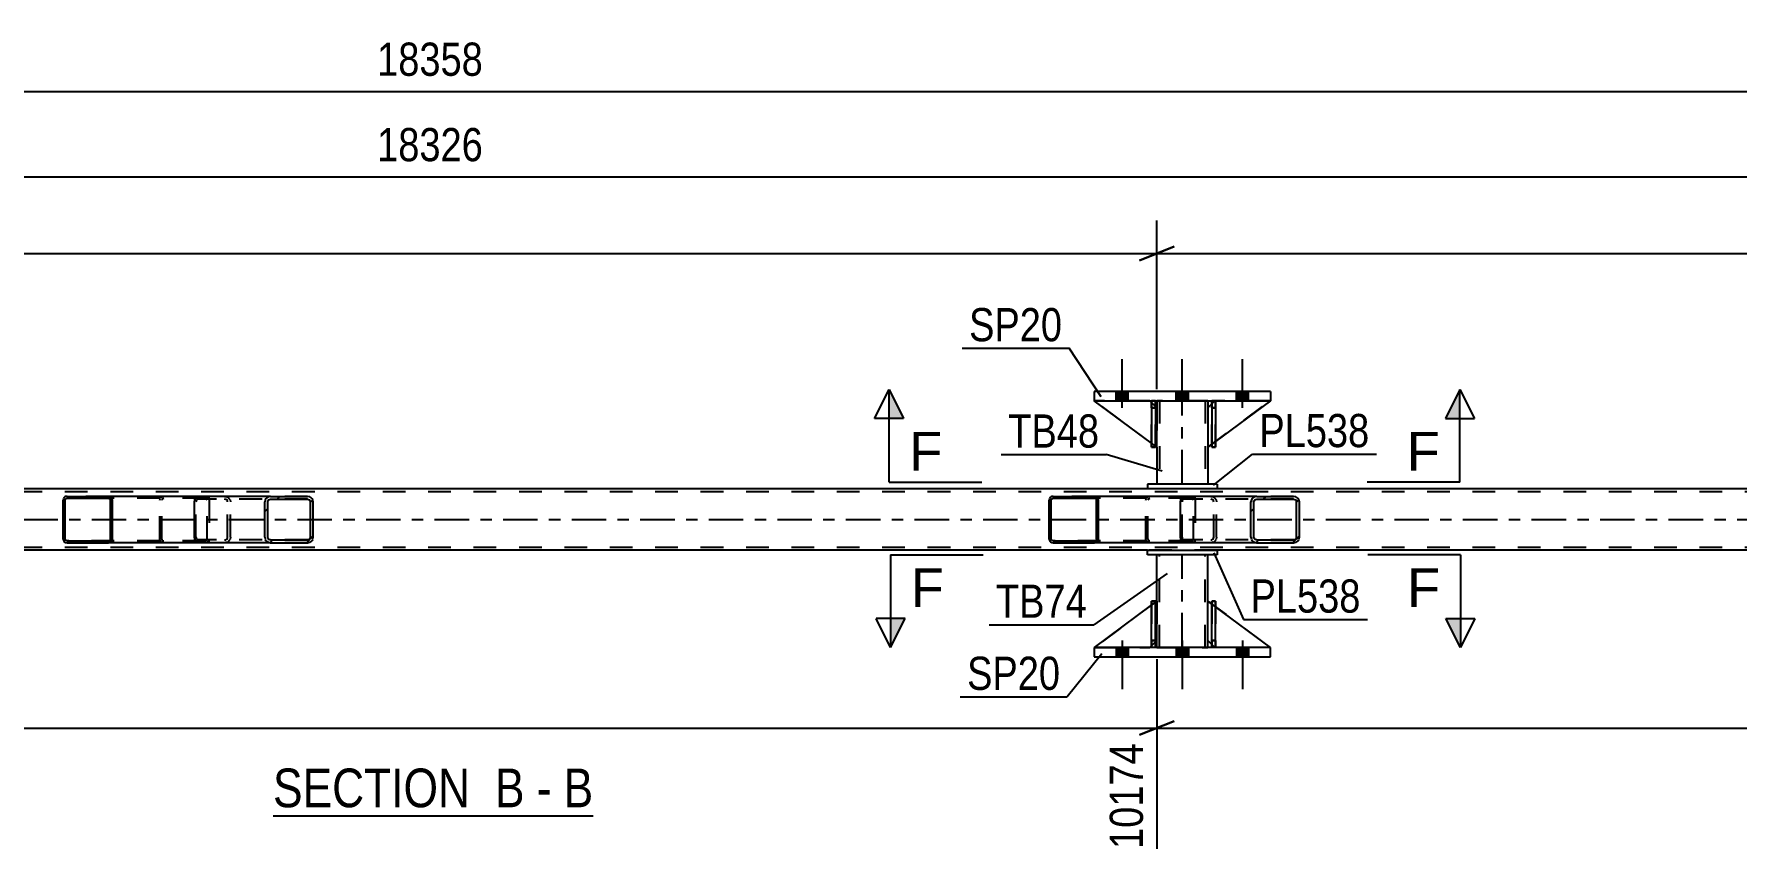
# Model space of a CAD drawing. Header units: millimetres. Extents: x 0 to 841, y 0 to 594.
# Drawn here: x 392.4 to 539.4, y 190.1 to 261 of the extents above; entities that cross this region are included whole.
import ezdxf

# ---------------------------------------------------------------- set-up
doc = ezdxf.new("R2010")
doc.units = ezdxf.units.MM
doc.linetypes.add('DXK_LINE_DOT2', pattern=[3.9198, 1.9599, -1.9599])
doc.linetypes.add('DXK_LINE_DOT3', pattern=[5.9187, 2.979, -0.9799, 0.9799, -0.9799])
doc.styles.add('Arial', font='ARIAL.TTF', dxfattribs={"height": 0.2})
doc.styles.add('Arial Narrow', font='ARIALN.TTF', dxfattribs={"height": 0.2})

# ---------------------------------------------------------------- blocks, each defined once
blk = doc.blocks.new('Unknown-103641004-12 - 2810')
at = {"color": 6, "linetype": 'Continuous'}
blk.add_line((413.01, 193.54), (440.66, 193.54), dxfattribs=at)
at = {"color": 0, "linetype": 'Continuous'}
for points in [[(431.12, 194.29), (431.12, 197.79), (413.01, 197.79), (413.01, 194.29)], [(434.73, 194.29), (434.73, 197.79), (432.17, 197.79), (432.17, 194.29)], [(437.05, 194.29), (437.05, 197.79), (435.78, 197.79), (435.78, 194.29)], [(440.66, 194.29), (440.66, 197.79), (438.1, 197.79), (438.1, 194.29)]]:
    blk.add_wipeout(points, dxfattribs=at)
at = {"color": 7, "linetype": 'Continuous', "style": 'Arial Narrow'}
for s, p in [('SECTION ', (413.01, 194.29)), ('B', (432.17, 194.29)), ('B', (438.1, 194.29)), ('-', (435.78, 194.29))]:
    blk.add_text(s, height=3.34, dxfattribs=at).set_placement(p)
blk = doc.blocks.new('Part-103641004-2933 - 2810')
at = {"color": 7, "linetype": 'DXK_LINE_DOT2'}
for p, q in [((489.18, 212.08), (488.86, 212.08)), ((488.86, 208.68), (488.86, 212.08)), ((488.86, 208.08), (488.86, 212.08)), ((489.18, 212.08), (489.18, 208.68)), ((489.18, 208.08), (489.18, 212.08)), ((489.18, 208.68), (488.86, 208.68)), ((488.86, 208.08), (488.86, 208.68)), ((489.18, 208.08), (488.86, 208.08)), ((489.18, 208.68), (489.18, 208.08)), ((489.18, 208.08), (489.18, 208.08))]:
    blk.add_line(p, q, dxfattribs=at)
blk = doc.blocks.new('Part-103641004-2869 - 2810')
at = {"color": 2, "linetype": 'Continuous'}
for p, q in [((494.38, 229.37), (494.06, 229.37)), ((494.06, 229.37), (494.06, 225.37)), ((494.38, 229.37), (494.38, 229.37)), ((494.38, 229.37), (494.38, 225.37)), ((494.38, 225.37), (494.06, 225.37))]:
    blk.add_line(p, q, dxfattribs=at)
at = {"color": 7, "linetype": 'DXK_LINE_DOT2'}
for p, q in [((494.06, 228.77), (494.06, 229.37)), ((494.38, 228.77), (494.38, 229.37)), ((494.38, 229.37), (494.38, 229.37)), ((494.38, 228.77), (494.06, 228.77)), ((494.06, 228.77), (494.06, 225.37)), ((494.38, 225.37), (494.38, 228.77))]:
    blk.add_line(p, q, dxfattribs=at)
blk = doc.blocks.new('Part-103641004-2874 - 2810')
at = {"color": 2, "linetype": 'Continuous'}
for p, q in [((489.31, 212.08), (489.31, 216.08)), ((493.71, 212.08), (493.71, 216.08)), ((489.31, 208.08), (489.31, 208.68)), ((493.71, 208.08), (493.71, 208.68))]:
    blk.add_line(p, q, dxfattribs=at)
at = {"color": 7, "linetype": 'DXK_LINE_DOT2'}
for p, q in [((493.71, 216.08), (489.31, 216.08)), ((489.55, 208.08), (489.55, 216.08)), ((493.47, 208.08), (493.47, 216.08)), ((489.31, 208.68), (489.31, 212.08)), ((493.71, 208.68), (493.71, 212.08)), ((489.31, 208.08), (493.71, 208.08))]:
    blk.add_line(p, q, dxfattribs=at)
at = {"color": 7, "linetype": 'DXK_LINE_DOT3'}
blk.add_line((491.51, 208.08), (491.51, 216.08), dxfattribs=at)
blk = doc.blocks.new('Part-103641004-2879 - 2810')
at = {"color": 2, "linetype": 'Continuous'}
for p, q in [((488.51, 216.48), (494.51, 216.48)), ((488.51, 216.08), (488.51, 216.48)), ((494.51, 216.48), (494.51, 216.08)), ((494.51, 216.08), (488.51, 216.08))]:
    blk.add_line(p, q, dxfattribs=at)
blk = doc.blocks.new('Part-103641004-2884 - 2810')
at = {"color": 2, "linetype": 'Continuous'}
for p, q in [((494.51, 222.17), (488.51, 222.17)), ((488.51, 222.17), (488.51, 221.77)), ((494.51, 222.17), (494.51, 221.77)), ((494.51, 221.77), (488.51, 221.77))]:
    blk.add_line(p, q, dxfattribs=at)
blk = doc.blocks.new('Part-103641004-2889 - 2810')
at = {"color": 2, "linetype": 'Continuous'}
for p, q in [((489.31, 229.37), (489.31, 228.77)), ((493.71, 229.37), (493.71, 228.77)), ((489.31, 225.37), (489.31, 222.17)), ((493.71, 225.37), (493.71, 222.17))]:
    blk.add_line(p, q, dxfattribs=at)
at = {"color": 7, "linetype": 'DXK_LINE_DOT2'}
for p, q in [((493.71, 229.37), (489.31, 229.37)), ((489.55, 229.37), (489.55, 222.17)), ((493.47, 229.37), (493.47, 222.17)), ((489.31, 228.77), (489.31, 225.37)), ((493.71, 228.77), (493.71, 225.37)), ((493.71, 222.17), (489.31, 222.17))]:
    blk.add_line(p, q, dxfattribs=at)
at = {"color": 7, "linetype": 'DXK_LINE_DOT3'}
blk.add_line((491.51, 222.17), (491.51, 229.37), dxfattribs=at)
blk = doc.blocks.new('Part-103641004-2956 - 2810')
at = {"color": 7, "linetype": 'DXK_LINE_DOT2'}
for p, q in [((494.06, 228.77), (494.06, 229.37)), ((494.06, 229.37), (494.06, 229.37)), ((494.06, 229.37), (494.06, 225.37)), ((494.38, 229.37), (494.06, 229.37)), ((494.38, 228.77), (494.38, 229.37)), ((494.38, 225.37), (494.38, 229.37)), ((494.06, 225.37), (494.06, 228.77)), ((494.06, 228.77), (494.38, 228.77)), ((494.38, 228.77), (494.38, 225.37)), ((494.06, 225.37), (494.38, 225.37))]:
    blk.add_line(p, q, dxfattribs=at)
blk = doc.blocks.new('Part-103641004-2896 - 2810')
at = {"color": 2, "linetype": 'Continuous'}
for p, q in [((494.06, 208.08), (494.06, 212.08)), ((494.06, 212.08), (494.38, 212.08)), ((494.38, 208.08), (494.38, 212.08)), ((494.06, 208.08), (494.06, 208.08)), ((494.38, 208.08), (494.06, 208.08))]:
    blk.add_line(p, q, dxfattribs=at)
at = {"color": 7, "linetype": 'DXK_LINE_DOT2'}
for p, q in [((494.06, 212.08), (494.06, 208.68)), ((494.38, 208.68), (494.38, 212.08)), ((494.06, 208.68), (494.06, 208.08)), ((494.06, 208.68), (494.38, 208.68)), ((494.38, 208.08), (494.38, 208.68)), ((494.38, 208.08), (494.38, 208.08))]:
    blk.add_line(p, q, dxfattribs=at)
blk = doc.blocks.new('Part-103641004-2898 - 2810')
at = {"color": 7, "linetype": 'DXK_LINE_DOT2'}
for p, q in [((494.38, 212.08), (494.06, 212.08)), ((494.06, 208.68), (494.06, 212.08)), ((494.06, 208.08), (494.06, 212.08)), ((494.38, 212.08), (494.38, 208.68)), ((494.38, 208.08), (494.38, 212.08)), ((494.38, 208.68), (494.06, 208.68)), ((494.06, 208.08), (494.06, 208.68)), ((494.38, 208.08), (494.06, 208.08)), ((494.38, 208.68), (494.38, 208.08)), ((494.38, 208.08), (494.38, 208.08))]:
    blk.add_line(p, q, dxfattribs=at)
blk = doc.blocks.new('Part-103641004-2900 - 2810')
at = {"linetype": 'Continuous'}
h = blk.add_hatch(dxfattribs=at)
h.set_pattern_fill('', scale=0.7, style=0, pattern_type=0)
h.set_pattern_definition([(45, (399.1166, 220.922), (-1.57154, 1.57154), [])])
h.paths.add_polyline_path([(399.14, 220.8), (399.12, 220.92), (399.04, 221.03), (398.93, 221.1), (398.8, 221.12), (395.23, 221.12), (395.1, 221.1), (394.99, 221.03), (394.91, 220.92), (394.89, 220.8), (394.89, 217.44), (394.91, 217.32), (394.99, 217.21), (395.1, 217.14), (395.23, 217.12), (398.8, 217.12), (398.93, 217.14), (399.04, 217.21), (399.12, 217.32), (399.14, 217.44)])
h.paths.add_polyline_path([(398.96, 217.38), (398.92, 217.33), (398.87, 217.29), (398.8, 217.28), (395.23, 217.28), (395.16, 217.29), (395.11, 217.33), (395.07, 217.38), (395.06, 217.44), (395.06, 220.8), (395.07, 220.86), (395.11, 220.91), (395.16, 220.95), (395.23, 220.96), (398.8, 220.96), (398.87, 220.95), (398.92, 220.91), (398.96, 220.86), (398.97, 220.8), (398.97, 217.44)])
at = {"color": 2, "linetype": 'Continuous'}
for p, q in [((394.91, 220.92), (394.89, 220.8)), ((394.89, 217.44), (394.89, 220.8)), ((395.06, 220.8), (395.07, 220.86)), ((395.06, 217.44), (395.06, 220.8)), ((395.07, 220.86), (395.11, 220.91)), ((395.23, 221.12), (395.1, 221.1)), ((395.11, 220.91), (395.16, 220.95)), ((395.16, 220.95), (395.23, 220.96)), ((395.23, 221.12), (398.8, 221.12)), ((395.23, 220.96), (398.8, 220.96)), ((406.5, 221.12), (398.8, 221.12)), ((398.93, 221.1), (398.8, 221.12)), ((398.8, 220.96), (398.87, 220.95)), ((398.87, 220.95), (398.92, 220.91)), ((398.92, 220.91), (398.96, 220.86)), ((398.96, 220.86), (398.97, 220.8)), ((398.97, 217.44), (398.97, 220.8)), ((399.14, 220.8), (399.12, 220.92)), ((399.14, 217.44), (399.14, 220.8)), ((394.89, 217.44), (394.91, 217.32)), ((395.07, 217.38), (395.06, 217.44)), ((395.11, 217.33), (395.07, 217.38)), ((395.1, 217.14), (395.23, 217.12)), ((395.16, 217.29), (395.11, 217.33)), ((395.23, 217.28), (395.16, 217.29)), ((395.23, 217.28), (398.8, 217.28)), ((395.23, 217.12), (398.8, 217.12)), ((398.87, 217.29), (398.8, 217.28)), ((398.8, 217.12), (398.93, 217.14)), ((406.5, 217.12), (398.8, 217.12)), ((398.92, 217.33), (398.87, 217.29)), ((398.96, 217.38), (398.92, 217.33)), ((398.97, 217.44), (398.96, 217.38)), ((399.12, 217.32), (399.14, 217.44))]:
    blk.add_line(p, q, dxfattribs=at)
at = {"color": 7, "linetype": 'DXK_LINE_DOT2'}
for p, q in [((398.8, 221.12), (395.23, 221.12)), ((407.15, 220.96), (395.23, 220.96)), ((403.24, 220.8), (403.26, 220.92)), ((403.24, 217.44), (403.24, 220.8)), ((403.42, 220.86), (403.41, 220.8)), ((403.41, 217.44), (403.41, 220.8)), ((403.46, 220.91), (403.42, 220.86)), ((403.45, 221.1), (403.58, 221.12)), ((403.46, 220.91), (403.47, 220.92)), ((403.47, 220.92), (403.51, 220.95)), ((403.51, 220.95), (403.58, 220.96)), ((407.15, 221.12), (406.5, 221.12)), ((407.15, 221.12), (407.28, 221.1)), ((407.22, 220.95), (407.15, 220.96)), ((407.27, 220.91), (407.22, 220.95)), ((407.31, 220.86), (407.27, 220.91)), ((407.32, 220.8), (407.31, 220.86)), ((407.32, 217.44), (407.32, 220.8)), ((407.47, 220.92), (407.49, 220.82)), ((407.49, 220.82), (407.49, 220.8)), ((407.49, 220.8), (407.49, 217.44)), ((407.15, 217.28), (395.23, 217.28)), ((398.8, 217.12), (395.23, 217.12)), ((403.26, 217.32), (403.24, 217.44)), ((403.41, 217.44), (403.42, 217.38)), ((403.42, 217.38), (403.46, 217.33)), ((403.58, 217.12), (403.45, 217.14)), ((403.46, 217.33), (403.47, 217.32)), ((403.47, 217.32), (403.51, 217.29)), ((403.51, 217.29), (403.58, 217.28)), ((407.15, 217.12), (406.5, 217.12)), ((407.15, 217.28), (407.22, 217.29)), ((407.28, 217.14), (407.15, 217.12)), ((407.22, 217.29), (407.27, 217.33)), ((407.27, 217.33), (407.31, 217.38)), ((407.31, 217.38), (407.32, 217.44)), ((407.49, 217.44), (407.47, 217.32))]:
    blk.add_line(p, q, dxfattribs=at)
at = {"color": 2, "linetype": 'Continuous'}
for centre, start, end in [((395.21, 220.79), 110.7583, 155.68), ((398.81, 220.79), 24.32, 69.2417), ((395.21, 217.45), 204.32, 249.2417), ((398.81, 217.45), 290.7583, 335.68)]:
    blk.add_arc(centre, 0.331, start, end, dxfattribs=at)
at = {"color": 7, "linetype": 'DXK_LINE_DOT2'}
for centre, start, end in [((403.56, 220.79), 110.7583, 155.68), ((407.16, 220.79), 24.32, 69.2417), ((403.56, 217.45), 204.32, 249.2417), ((407.16, 217.45), 290.7583, 335.68)]:
    blk.add_arc(centre, 0.331, start, end, dxfattribs=at)
blk = doc.blocks.new('Part-103641004-2915 - 2810')
at = {"color": 2, "linetype": 'Continuous'}
for p, q in [((499.11, 230.17), (483.91, 230.17)), ((483.91, 230.17), (483.91, 229.37)), ((483.91, 229.37), (499.11, 229.37)), ((499.11, 230.17), (499.11, 229.37))]:
    blk.add_line(p, q, dxfattribs=at)
blk = doc.blocks.new('Part-103641004-2920 - 2810')
at = {"color": 2, "linetype": 'Continuous'}
for p, q in [((499.11, 208.08), (483.91, 208.08)), ((483.91, 208.08), (483.91, 207.28)), ((499.11, 207.28), (499.11, 208.08)), ((483.91, 207.28), (499.11, 207.28))]:
    blk.add_line(p, q, dxfattribs=at)
blk = doc.blocks.new('Part-103641004-2921 - 2810')
at = {"color": 7, "linetype": 'DXK_LINE_DOT2'}
for p, q in [((493.71, 208.68), (493.71, 212.08)), ((493.71, 212.08), (499.11, 208.08)), ((494.31, 208.08), (493.71, 208.68)), ((499.11, 208.08), (494.31, 208.08))]:
    blk.add_line(p, q, dxfattribs=at)
blk = doc.blocks.new('Part-103641004-2922 - 2810')
at = {"color": 2, "linetype": 'Continuous'}
for p, q in [((493.71, 208.68), (493.71, 212.08)), ((494.06, 211.82), (493.71, 212.08)), ((499.11, 208.08), (494.38, 211.58)), ((494.06, 208.33), (493.71, 208.68))]:
    blk.add_line(p, q, dxfattribs=at)
at = {"color": 7, "linetype": 'DXK_LINE_DOT2'}
for p, q in [((494.38, 211.58), (494.06, 211.82)), ((494.31, 208.08), (494.06, 208.33)), ((499.11, 208.08), (494.31, 208.08)), ((499.11, 208.08), (499.11, 208.08)), ((499.11, 208.08), (499.11, 208.08))]:
    blk.add_line(p, q, dxfattribs=at)
blk = doc.blocks.new('Part-103641004-2923 - 2810')
at = {"color": 7, "linetype": 'DXK_LINE_DOT2'}
for p, q in [((489.31, 212.08), (483.91, 208.08)), ((489.31, 208.68), (489.31, 212.08)), ((489.31, 212.08), (489.31, 208.68)), ((483.91, 208.08), (488.71, 208.08)), ((488.71, 208.08), (489.31, 208.68)), ((489.31, 208.68), (488.71, 208.08)), ((489.31, 208.68), (489.31, 208.68))]:
    blk.add_line(p, q, dxfattribs=at)
blk = doc.blocks.new('Part-103641004-2926 - 2810')
at = {"linetype": 'Continuous'}
h = blk.add_hatch(dxfattribs=at)
h.set_pattern_fill('', scale=0.7, style=0, pattern_type=0)
h.set_pattern_definition([(45, (501.583, 220.8232), (-1.57154, 1.57154), [])])
h.paths.add_polyline_path([(501.62, 220.64), (501.58, 220.82), (501.47, 220.98), (501.31, 221.08), (501.12, 221.12), (497.93, 221.12), (497.74, 221.08), (497.58, 220.98), (497.47, 220.82), (497.43, 220.64), (497.43, 217.6), (497.47, 217.42), (497.58, 217.26), (497.74, 217.16), (497.93, 217.12), (501.12, 217.12), (501.31, 217.16), (501.47, 217.26), (501.58, 217.42), (501.62, 217.6)])
h.paths.add_polyline_path([(501.35, 217.51), (501.3, 217.43), (501.21, 217.38), (501.12, 217.36), (497.93, 217.36), (497.84, 217.38), (497.76, 217.43), (497.7, 217.51), (497.68, 217.6), (497.68, 220.64), (497.7, 220.73), (497.76, 220.81), (497.84, 220.86), (497.93, 220.88), (501.12, 220.88), (501.21, 220.86), (501.3, 220.81), (501.35, 220.73), (501.37, 220.64), (501.37, 217.6)])
at = {"color": 2, "linetype": 'Continuous'}
for p, q in [((491.36, 220.64), (491.38, 220.82)), ((491.36, 217.6), (491.36, 220.64)), ((491.38, 220.82), (491.44, 220.98)), ((491.44, 220.98), (491.53, 221.08)), ((491.53, 221.08), (491.63, 221.12)), ((497.93, 221.12), (491.63, 221.12)), ((497.47, 220.82), (497.43, 220.64)), ((497.43, 217.6), (497.43, 220.64)), ((497.68, 220.64), (497.7, 220.73)), ((497.68, 217.6), (497.68, 220.64)), ((497.7, 220.73), (497.76, 220.81)), ((497.93, 221.12), (497.74, 221.08)), ((497.76, 220.81), (497.84, 220.86)), ((497.84, 220.86), (497.93, 220.88)), ((497.93, 221.12), (501.12, 221.12)), ((497.93, 220.88), (501.12, 220.88)), ((501.31, 221.08), (501.12, 221.12)), ((501.12, 220.88), (501.21, 220.86)), ((501.21, 220.86), (501.3, 220.81)), ((501.3, 220.81), (501.35, 220.73)), ((501.35, 220.73), (501.37, 220.64)), ((501.37, 217.6), (501.37, 220.64)), ((501.62, 220.64), (501.58, 220.82)), ((501.62, 217.6), (501.62, 220.64)), ((491.38, 217.42), (491.36, 217.6)), ((497.43, 217.6), (497.47, 217.42)), ((497.7, 217.51), (497.68, 217.6)), ((501.37, 217.6), (501.35, 217.51)), ((501.58, 217.42), (501.62, 217.6)), ((491.44, 217.26), (491.38, 217.42)), ((491.53, 217.16), (491.44, 217.26)), ((491.63, 217.12), (491.53, 217.16)), ((497.93, 217.12), (491.63, 217.12)), ((497.76, 217.43), (497.7, 217.51)), ((497.74, 217.16), (497.93, 217.12)), ((497.84, 217.38), (497.76, 217.43)), ((497.93, 217.36), (497.84, 217.38)), ((497.93, 217.36), (501.12, 217.36)), ((497.93, 217.12), (501.12, 217.12)), ((501.21, 217.38), (501.12, 217.36)), ((501.12, 217.12), (501.31, 217.16)), ((501.3, 217.43), (501.21, 217.38)), ((501.35, 217.51), (501.3, 217.43))]:
    blk.add_line(p, q, dxfattribs=at)
at = {"color": 7, "linetype": 'DXK_LINE_DOT2'}
for p, q in [((491.51, 220.73), (491.5, 220.64)), ((491.5, 217.6), (491.5, 220.64)), ((491.54, 220.81), (491.51, 220.73)), ((491.58, 220.86), (491.54, 220.81)), ((491.63, 220.88), (491.58, 220.86)), ((501.12, 220.88), (491.63, 220.88)), ((492.63, 220.88), (492.63, 221.12)), ((493.97, 221.12), (494.16, 221.08)), ((494.06, 220.86), (493.97, 220.88)), ((494.15, 220.81), (494.06, 220.86)), ((494.2, 220.73), (494.15, 220.81)), ((494.22, 220.64), (494.2, 220.73)), ((494.22, 217.6), (494.22, 220.64)), ((494.43, 220.82), (494.47, 220.64)), ((494.47, 217.6), (494.47, 220.64)), ((501.12, 221.12), (497.93, 221.12)), ((491.5, 217.6), (491.51, 217.51)), ((494.2, 217.51), (494.22, 217.6)), ((494.47, 217.6), (494.43, 217.42)), ((491.51, 217.51), (491.54, 217.43)), ((491.54, 217.43), (491.58, 217.38)), ((491.58, 217.38), (491.63, 217.36)), ((501.12, 217.36), (491.63, 217.36)), ((492.63, 217.12), (492.63, 217.36)), ((493.97, 217.36), (494.06, 217.38)), ((494.16, 217.16), (493.97, 217.12)), ((494.06, 217.38), (494.15, 217.43)), ((494.15, 217.43), (494.2, 217.51)), ((501.12, 217.12), (497.93, 217.12))]:
    blk.add_line(p, q, dxfattribs=at)
for centre, start, end in [((493.98, 220.62), 23.8494, 68.8059), ((493.98, 217.61), 291.1941, 336.1506)]:
    blk.add_arc(centre, 0.492, start, end, dxfattribs=at)
at = {"color": 2, "linetype": 'Continuous'}
for centre, start, end in [((497.92, 220.62), 111.1941, 156.1506), ((501.13, 220.62), 23.8494, 68.8059), ((497.92, 217.61), 203.8494, 248.8059), ((501.13, 217.61), 291.1941, 336.1506)]:
    blk.add_arc(centre, 0.492, start, end, dxfattribs=at)
blk = doc.blocks.new('Part-103641004-2930 - 2810')
at = {"color": 2, "linetype": 'Continuous'}
for p, q in [((488.86, 211.75), (483.91, 208.08)), ((489.31, 212.08), (489.18, 211.99)), ((489.31, 208.68), (489.31, 212.08)), ((488.86, 208.23), (488.71, 208.08)), ((489.31, 208.68), (489.18, 208.55)), ((489.31, 208.68), (489.31, 208.68))]:
    blk.add_line(p, q, dxfattribs=at)
at = {"color": 7, "linetype": 'DXK_LINE_DOT2'}
for p, q in [((489.18, 211.99), (488.86, 211.75)), ((489.31, 208.68), (489.31, 212.08)), ((483.91, 208.08), (488.71, 208.08)), ((489.31, 208.68), (488.71, 208.08)), ((489.18, 208.55), (488.86, 208.23))]:
    blk.add_line(p, q, dxfattribs=at)
blk = doc.blocks.new('Part-103641004-2931 - 2810')
at = {"color": 2, "linetype": 'Continuous'}
for p, q in [((488.86, 208.08), (488.86, 212.08)), ((488.86, 212.08), (489.18, 212.08)), ((489.18, 208.08), (489.18, 212.08)), ((488.86, 208.08), (488.86, 208.08)), ((489.18, 208.08), (488.86, 208.08))]:
    blk.add_line(p, q, dxfattribs=at)
at = {"color": 7, "linetype": 'DXK_LINE_DOT2'}
for p, q in [((488.86, 212.08), (488.86, 208.68)), ((489.18, 208.68), (489.18, 212.08)), ((488.86, 208.68), (488.86, 208.08)), ((488.86, 208.68), (489.18, 208.68)), ((489.18, 208.08), (489.18, 208.68)), ((489.18, 208.08), (489.18, 208.08))]:
    blk.add_line(p, q, dxfattribs=at)
blk = doc.blocks.new('Part-103641004-2935 - 2810')
at = {"color": 7, "linetype": 'DXK_LINE_DOT2'}
for p, q in [((494.31, 229.37), (493.71, 228.77)), ((493.71, 225.37), (499.11, 229.37)), ((499.11, 229.37), (494.31, 229.37)), ((493.71, 228.77), (493.71, 225.37))]:
    blk.add_line(p, q, dxfattribs=at)
blk = doc.blocks.new('Part-103641004-2975 - 2810')
at = {"color": 7, "linetype": 'DXK_LINE_DOT2'}
for p, q in [((494.31, 229.37), (494.06, 229.12)), ((499.11, 229.37), (494.31, 229.37)), ((494.38, 225.87), (494.06, 225.63))]:
    blk.add_line(p, q, dxfattribs=at)
at = {"color": 2, "linetype": 'Continuous'}
for p, q in [((499.11, 229.37), (494.38, 225.87)), ((494.06, 229.12), (493.71, 228.77)), ((493.71, 228.77), (493.71, 225.37)), ((494.06, 225.63), (493.71, 225.37))]:
    blk.add_line(p, q, dxfattribs=at)
blk = doc.blocks.new('Part-103641004-2976 - 2810')
at = {"color": 7, "linetype": 'DXK_LINE_DOT2'}
for p, q in [((489.31, 225.37), (483.91, 229.37)), ((483.91, 229.37), (488.71, 229.37)), ((488.71, 229.37), (489.31, 228.77)), ((489.31, 228.77), (488.71, 229.37)), ((489.31, 228.77), (489.31, 225.37)), ((489.31, 228.77), (489.31, 228.77)), ((489.31, 228.77), (489.31, 225.37))]:
    blk.add_line(p, q, dxfattribs=at)
blk = doc.blocks.new('Part-103641004-2977 - 2810')
at = {"color": 2, "linetype": 'Continuous'}
for p, q in [((488.86, 225.7), (483.91, 229.37)), ((488.86, 229.22), (488.71, 229.37)), ((489.31, 228.77), (489.18, 228.9)), ((489.31, 228.77), (489.31, 228.77)), ((489.31, 225.37), (489.31, 228.77)), ((489.18, 225.46), (489.31, 225.37)), ((489.31, 225.37), (489.31, 225.37))]:
    blk.add_line(p, q, dxfattribs=at)
at = {"color": 7, "linetype": 'DXK_LINE_DOT2'}
for p, q in [((488.71, 229.37), (483.91, 229.37)), ((488.71, 229.37), (489.31, 228.77)), ((489.18, 228.9), (488.86, 229.22)), ((489.31, 228.77), (489.31, 225.37)), ((489.18, 225.46), (488.86, 225.7))]:
    blk.add_line(p, q, dxfattribs=at)
blk = doc.blocks.new('Part-103641004-2978 - 2810')
at = {"color": 2, "linetype": 'Continuous'}
for p, q in [((489.18, 229.37), (488.86, 229.37)), ((488.86, 229.37), (488.86, 225.37)), ((489.18, 229.37), (489.18, 229.37)), ((489.18, 229.37), (489.18, 225.37)), ((489.18, 225.37), (488.86, 225.37))]:
    blk.add_line(p, q, dxfattribs=at)
at = {"color": 7, "linetype": 'DXK_LINE_DOT2'}
for p, q in [((488.86, 228.77), (488.86, 229.37)), ((489.18, 228.77), (489.18, 229.37)), ((489.18, 229.37), (489.18, 229.37)), ((489.18, 228.77), (488.86, 228.77)), ((488.86, 228.77), (488.86, 225.37)), ((489.18, 225.37), (489.18, 228.77))]:
    blk.add_line(p, q, dxfattribs=at)
blk = doc.blocks.new('Part-103641004-2980 - 2810')
at = {"color": 7, "linetype": 'DXK_LINE_DOT2'}
for p, q in [((488.86, 228.77), (488.86, 229.37)), ((488.86, 229.37), (488.86, 229.37)), ((488.86, 229.37), (488.86, 225.37)), ((489.18, 229.37), (488.86, 229.37)), ((489.18, 228.77), (489.18, 229.37)), ((489.18, 225.37), (489.18, 229.37)), ((488.86, 225.37), (488.86, 228.77)), ((488.86, 228.77), (489.18, 228.77)), ((489.18, 228.77), (489.18, 225.37)), ((488.86, 225.37), (489.18, 225.37))]:
    blk.add_line(p, q, dxfattribs=at)
blk = doc.blocks.new('Part-103641004-3039 - 2810')
at = {"color": 2, "linetype": 'Continuous'}
for p, q in [((757.63, 221.76), (95.51, 221.76)), ((488.51, 216.48), (239.3, 216.48)), ((658.78, 216.48), (494.51, 216.48))]:
    blk.add_line(p, q, dxfattribs=at)
at = {"color": 7, "linetype": 'DXK_LINE_DOT2'}
for p, q in [((757.63, 221.52), (95.51, 221.52)), ((757.63, 216.72), (95.51, 216.72)), ((494.51, 216.48), (488.51, 216.48))]:
    blk.add_line(p, q, dxfattribs=at)
at = {"color": 7, "linetype": 'DXK_LINE_DOT3'}
blk.add_line((95.51, 219.12), (757.63, 219.12), dxfattribs=at)
blk = doc.blocks.new('Part-103641004-3040 - 2810')
at = {"linetype": 'Continuous'}
h = blk.add_hatch(dxfattribs=at)
h.set_pattern_fill('', scale=0.7, style=0, pattern_type=0)
h.set_pattern_definition([(45, (416.4486, 220.8232), (-1.57154, 1.57154), [])])
h.paths.add_polyline_path([(416.49, 220.64), (416.45, 220.82), (416.34, 220.98), (416.18, 221.08), (415.98, 221.12), (412.8, 221.12), (412.61, 221.08), (412.44, 220.98), (412.34, 220.82), (412.3, 220.64), (412.3, 217.6), (412.34, 217.42), (412.44, 217.26), (412.61, 217.16), (412.8, 217.12), (415.98, 217.12), (416.18, 217.16), (416.34, 217.26), (416.45, 217.42), (416.49, 217.6)])
h.paths.add_polyline_path([(416.22, 217.51), (416.16, 217.43), (416.08, 217.38), (415.98, 217.36), (412.8, 217.36), (412.7, 217.38), (412.62, 217.43), (412.57, 217.51), (412.55, 217.6), (412.55, 220.64), (412.57, 220.73), (412.62, 220.81), (412.7, 220.86), (412.8, 220.88), (415.98, 220.88), (416.08, 220.86), (416.16, 220.81), (416.22, 220.73), (416.24, 220.64), (416.24, 217.6)])
at = {"color": 2, "linetype": 'Continuous'}
for p, q in [((406.23, 220.64), (406.25, 220.82)), ((406.23, 217.6), (406.23, 220.64)), ((406.25, 220.82), (406.31, 220.98)), ((406.31, 220.98), (406.4, 221.08)), ((406.4, 221.08), (406.5, 221.12)), ((412.8, 221.12), (406.5, 221.12)), ((412.34, 220.82), (412.3, 220.64)), ((412.3, 217.6), (412.3, 220.64)), ((412.55, 220.64), (412.57, 220.73)), ((412.55, 217.6), (412.55, 220.64)), ((412.57, 220.73), (412.62, 220.81)), ((412.8, 221.12), (412.61, 221.08)), ((412.62, 220.81), (412.7, 220.86)), ((412.7, 220.86), (412.8, 220.88)), ((412.8, 221.12), (415.98, 221.12)), ((412.8, 220.88), (415.98, 220.88)), ((416.18, 221.08), (415.98, 221.12)), ((415.98, 220.88), (416.08, 220.86)), ((416.08, 220.86), (416.16, 220.81)), ((416.16, 220.81), (416.22, 220.73)), ((416.22, 220.73), (416.24, 220.64)), ((416.24, 217.6), (416.24, 220.64)), ((416.49, 220.64), (416.45, 220.82)), ((416.49, 217.6), (416.49, 220.64)), ((406.25, 217.42), (406.23, 217.6)), ((412.3, 217.6), (412.34, 217.42)), ((412.57, 217.51), (412.55, 217.6)), ((416.24, 217.6), (416.22, 217.51)), ((416.45, 217.42), (416.49, 217.6)), ((406.31, 217.26), (406.25, 217.42)), ((406.4, 217.16), (406.31, 217.26)), ((406.5, 217.12), (406.4, 217.16)), ((412.8, 217.12), (406.5, 217.12)), ((412.62, 217.43), (412.57, 217.51)), ((412.61, 217.16), (412.8, 217.12)), ((412.7, 217.38), (412.62, 217.43)), ((412.8, 217.36), (412.7, 217.38)), ((412.8, 217.36), (415.98, 217.36)), ((412.8, 217.12), (415.98, 217.12)), ((416.08, 217.38), (415.98, 217.36)), ((415.98, 217.12), (416.18, 217.16)), ((416.16, 217.43), (416.08, 217.38)), ((416.22, 217.51), (416.16, 217.43))]:
    blk.add_line(p, q, dxfattribs=at)
at = {"color": 7, "linetype": 'DXK_LINE_DOT2'}
for p, q in [((406.37, 220.73), (406.36, 220.64)), ((406.36, 217.6), (406.36, 220.64)), ((406.4, 220.81), (406.37, 220.73)), ((406.45, 220.86), (406.4, 220.81)), ((406.5, 220.88), (406.45, 220.86)), ((415.98, 220.88), (406.5, 220.88)), ((407.49, 220.88), (407.49, 221.12)), ((408.83, 221.12), (409.03, 221.08)), ((408.93, 220.86), (408.83, 220.88)), ((409.01, 220.81), (408.93, 220.86)), ((409.07, 220.73), (409.01, 220.81)), ((409.09, 220.64), (409.07, 220.73)), ((409.09, 217.6), (409.09, 220.64)), ((409.3, 220.82), (409.34, 220.64)), ((409.34, 217.6), (409.34, 220.64)), ((415.98, 221.12), (412.8, 221.12)), ((406.36, 217.6), (406.37, 217.51)), ((409.07, 217.51), (409.09, 217.6)), ((409.34, 217.6), (409.3, 217.42)), ((406.37, 217.51), (406.4, 217.43)), ((406.4, 217.43), (406.45, 217.38)), ((406.45, 217.38), (406.5, 217.36)), ((415.98, 217.36), (406.5, 217.36)), ((407.49, 217.12), (407.49, 217.36)), ((408.83, 217.36), (408.93, 217.38)), ((409.03, 217.16), (408.83, 217.12)), ((408.93, 217.38), (409.01, 217.43)), ((409.01, 217.43), (409.07, 217.51)), ((415.98, 217.12), (412.8, 217.12))]:
    blk.add_line(p, q, dxfattribs=at)
for centre, start, end in [((408.85, 220.62), 23.8494, 68.8059), ((408.85, 217.61), 291.1941, 336.1506)]:
    blk.add_arc(centre, 0.492, start, end, dxfattribs=at)
at = {"color": 2, "linetype": 'Continuous'}
for centre, start, end in [((412.79, 220.62), 111.1941, 156.1506), ((416, 220.62), 23.8494, 68.8059), ((412.79, 217.61), 203.8494, 248.8059), ((416, 217.61), 291.1941, 336.1506)]:
    blk.add_arc(centre, 0.492, start, end, dxfattribs=at)
blk = doc.blocks.new('Part-103641004-3041 - 2810')
at = {"linetype": 'Continuous'}
h = blk.add_hatch(dxfattribs=at)
h.set_pattern_fill('', scale=0.7, style=0, pattern_type=0)
h.set_pattern_definition([(45, (484.2508, 220.922), (-1.57154, 1.57154), [])])
h.paths.add_polyline_path([(484.28, 220.8), (484.25, 220.92), (484.18, 221.03), (484.07, 221.1), (483.94, 221.12), (480.36, 221.12), (480.23, 221.1), (480.12, 221.03), (480.05, 220.92), (480.02, 220.8), (480.02, 217.44), (480.05, 217.32), (480.12, 217.21), (480.23, 217.14), (480.36, 217.12), (483.94, 217.12), (484.07, 217.14), (484.18, 217.21), (484.25, 217.32), (484.28, 217.44)])
h.paths.add_polyline_path([(484.09, 217.38), (484.06, 217.33), (484, 217.29), (483.94, 217.28), (480.36, 217.28), (480.3, 217.29), (480.24, 217.33), (480.2, 217.38), (480.19, 217.44), (480.19, 220.8), (480.2, 220.86), (480.24, 220.91), (480.3, 220.95), (480.36, 220.96), (483.94, 220.96), (484, 220.95), (484.06, 220.91), (484.09, 220.86), (484.11, 220.8), (484.11, 217.44)])
at = {"color": 2, "linetype": 'Continuous'}
for p, q in [((480.05, 220.92), (480.02, 220.8)), ((480.02, 217.44), (480.02, 220.8)), ((480.19, 220.8), (480.2, 220.86)), ((480.19, 217.44), (480.19, 220.8)), ((480.2, 220.86), (480.24, 220.91)), ((480.36, 221.12), (480.23, 221.1)), ((480.24, 220.91), (480.3, 220.95)), ((480.3, 220.95), (480.36, 220.96)), ((480.36, 221.12), (483.94, 221.12)), ((480.36, 220.96), (483.94, 220.96)), ((491.63, 221.12), (483.94, 221.12)), ((484.07, 221.1), (483.94, 221.12)), ((483.94, 220.96), (484, 220.95)), ((484, 220.95), (484.06, 220.91)), ((484.06, 220.91), (484.09, 220.86)), ((484.09, 220.86), (484.11, 220.8)), ((484.11, 217.44), (484.11, 220.8)), ((484.28, 220.8), (484.25, 220.92)), ((484.28, 217.44), (484.28, 220.8)), ((480.02, 217.44), (480.05, 217.32)), ((480.2, 217.38), (480.19, 217.44)), ((480.24, 217.33), (480.2, 217.38)), ((480.23, 217.14), (480.36, 217.12)), ((480.3, 217.29), (480.24, 217.33)), ((480.36, 217.28), (480.3, 217.29)), ((480.36, 217.28), (483.94, 217.28)), ((480.36, 217.12), (483.94, 217.12)), ((484, 217.29), (483.94, 217.28)), ((483.94, 217.12), (484.07, 217.14)), ((491.63, 217.12), (483.94, 217.12)), ((484.06, 217.33), (484, 217.29)), ((484.09, 217.38), (484.06, 217.33)), ((484.11, 217.44), (484.09, 217.38)), ((484.25, 217.32), (484.28, 217.44))]:
    blk.add_line(p, q, dxfattribs=at)
at = {"color": 7, "linetype": 'DXK_LINE_DOT2'}
for p, q in [((483.94, 221.12), (480.36, 221.12)), ((492.29, 220.96), (480.36, 220.96)), ((488.37, 220.8), (488.4, 220.92)), ((488.37, 217.44), (488.37, 220.8)), ((488.55, 220.86), (488.54, 220.8)), ((488.54, 217.44), (488.54, 220.8)), ((488.59, 220.91), (488.55, 220.86)), ((488.58, 221.1), (488.71, 221.12)), ((488.59, 220.91), (488.6, 220.92)), ((488.6, 220.92), (488.64, 220.95)), ((488.64, 220.95), (488.71, 220.96)), ((492.29, 221.12), (491.63, 221.12)), ((492.29, 221.12), (492.42, 221.1)), ((492.35, 220.95), (492.29, 220.96)), ((492.41, 220.91), (492.35, 220.95)), ((492.44, 220.86), (492.41, 220.91)), ((492.46, 220.8), (492.44, 220.86)), ((492.46, 217.44), (492.46, 220.8)), ((492.6, 220.92), (492.62, 220.82)), ((492.62, 220.82), (492.63, 220.8)), ((492.63, 220.8), (492.63, 217.44)), ((492.29, 217.28), (480.36, 217.28)), ((483.94, 217.12), (480.36, 217.12)), ((488.4, 217.32), (488.37, 217.44)), ((488.54, 217.44), (488.55, 217.38)), ((488.55, 217.38), (488.59, 217.33)), ((488.71, 217.12), (488.58, 217.14)), ((488.59, 217.33), (488.6, 217.32)), ((488.6, 217.32), (488.64, 217.29)), ((488.64, 217.29), (488.71, 217.28)), ((492.29, 217.12), (491.63, 217.12)), ((492.29, 217.28), (492.35, 217.29)), ((492.42, 217.14), (492.29, 217.12)), ((492.35, 217.29), (492.41, 217.33)), ((492.41, 217.33), (492.44, 217.38)), ((492.44, 217.38), (492.46, 217.44)), ((492.63, 217.44), (492.6, 217.32))]:
    blk.add_line(p, q, dxfattribs=at)
at = {"color": 2, "linetype": 'Continuous'}
for centre, start, end in [((480.35, 220.79), 110.7583, 155.68), ((483.95, 220.79), 24.32, 69.2417), ((480.35, 217.45), 204.32, 249.2417), ((483.95, 217.45), 290.7583, 335.68)]:
    blk.add_arc(centre, 0.331, start, end, dxfattribs=at)
at = {"color": 7, "linetype": 'DXK_LINE_DOT2'}
for centre, start, end in [((488.7, 220.79), 110.7583, 155.68), ((492.3, 220.79), 24.32, 69.2417), ((488.7, 217.45), 204.32, 249.2417), ((492.3, 217.45), 290.7583, 335.68)]:
    blk.add_arc(centre, 0.331, start, end, dxfattribs=at)
blk = doc.blocks.new('Bolt-103641004-3071 - 2810')
at = {"linetype": 'Continuous'}
for points in [[(486.83, 208.08), (485.79, 208.08), (485.79, 207.28), (486.83, 207.28)], [(486.83, 208.08), (485.79, 208.08), (485.79, 207.28), (486.83, 207.28)], [(486.83, 208.08), (485.79, 208.08), (485.79, 207.28), (486.83, 207.28)], [(492.03, 208.08), (490.99, 208.08), (490.99, 207.28), (492.03, 207.28)], [(492.03, 208.08), (490.99, 208.08), (490.99, 207.28), (492.03, 207.28)], [(497.23, 208.08), (496.19, 208.08), (496.19, 207.28), (497.23, 207.28)], [(497.23, 208.08), (496.19, 208.08), (496.19, 207.28), (497.23, 207.28)], [(497.23, 208.08), (496.19, 208.08), (496.19, 207.28), (497.23, 207.28)]]:
    blk.add_hatch(color=1, dxfattribs=at).paths.add_polyline_path(points)
at = {"color": 1, "linetype": 'Continuous'}
for p, q in [((485.79, 208.08), (485.79, 207.28)), ((485.79, 208.08), (485.79, 207.28)), ((485.79, 208.08), (485.79, 207.28)), ((486.31, 208.68), (486.31, 204.48)), ((486.31, 208.68), (486.31, 204.48)), ((486.31, 208.68), (486.31, 204.48)), ((486.83, 208.08), (486.83, 207.28)), ((486.83, 208.08), (486.83, 207.28)), ((486.83, 208.08), (486.83, 207.28)), ((490.99, 208.08), (490.99, 207.28)), ((490.99, 208.08), (490.99, 207.28)), ((491.51, 208.68), (491.51, 204.48)), ((491.51, 208.68), (491.51, 204.48)), ((492.03, 208.08), (492.03, 207.28)), ((492.03, 208.08), (492.03, 207.28)), ((496.19, 208.08), (496.19, 207.28)), ((496.19, 208.08), (496.19, 207.28)), ((496.19, 208.08), (496.19, 207.28)), ((496.71, 208.68), (496.71, 204.48)), ((496.71, 208.68), (496.71, 204.48)), ((496.71, 208.68), (496.71, 204.48)), ((497.23, 208.08), (497.23, 207.28)), ((497.23, 208.08), (497.23, 207.28)), ((497.23, 208.08), (497.23, 207.28))]:
    blk.add_line(p, q, dxfattribs=at)
blk = doc.blocks.new('Bolt-103641004-3072 - 2810')
at = {"linetype": 'Continuous'}
for points in [[(485.79, 229.37), (486.83, 229.37), (486.83, 230.17), (485.79, 230.17)], [(485.79, 229.37), (486.83, 229.37), (486.83, 230.17), (485.79, 230.17)], [(485.79, 229.37), (486.83, 229.37), (486.83, 230.17), (485.79, 230.17)], [(490.99, 229.37), (492.03, 229.37), (492.03, 230.17), (490.99, 230.17)], [(490.99, 229.37), (492.03, 229.37), (492.03, 230.17), (490.99, 230.17)], [(496.19, 229.37), (497.23, 229.37), (497.23, 230.17), (496.19, 230.17)], [(496.19, 229.37), (497.23, 229.37), (497.23, 230.17), (496.19, 230.17)], [(496.19, 229.37), (497.23, 229.37), (497.23, 230.17), (496.19, 230.17)]]:
    blk.add_hatch(color=1, dxfattribs=at).paths.add_polyline_path(points)
at = {"color": 1, "linetype": 'Continuous'}
for p, q in [((486.31, 228.77), (486.31, 232.97)), ((486.31, 228.77), (486.31, 232.97)), ((486.31, 228.77), (486.31, 232.97)), ((491.51, 228.77), (491.51, 232.97)), ((491.51, 228.77), (491.51, 232.97)), ((496.71, 228.77), (496.71, 232.97)), ((496.71, 228.77), (496.71, 232.97)), ((496.71, 228.77), (496.71, 232.97)), ((485.79, 229.37), (485.79, 230.17)), ((485.79, 229.37), (485.79, 230.17)), ((485.79, 229.37), (485.79, 230.17)), ((486.83, 229.37), (486.83, 230.17)), ((486.83, 229.37), (486.83, 230.17)), ((486.83, 229.37), (486.83, 230.17)), ((490.99, 229.37), (490.99, 230.17)), ((490.99, 229.37), (490.99, 230.17)), ((492.03, 229.37), (492.03, 230.17)), ((492.03, 229.37), (492.03, 230.17)), ((496.19, 229.37), (496.19, 230.17)), ((496.19, 229.37), (496.19, 230.17)), ((496.19, 229.37), (496.19, 230.17)), ((497.23, 229.37), (497.23, 230.17)), ((497.23, 229.37), (497.23, 230.17)), ((497.23, 229.37), (497.23, 230.17))]:
    blk.add_line(p, q, dxfattribs=at)
blk = doc.blocks.new('StraightDimension-103641004-3324 - 2810')
at = {"color": 7, "linetype": 'Continuous'}
blk.add_line((85.29, 248.7), (767.85, 248.7), dxfattribs=at)
at = {"color": 0}
blk.add_wipeout([(431.74, 249.45), (431.74, 253.65), (421.4, 253.65), (421.4, 249.45)], dxfattribs=at)
at = {"color": 3, "style": 'Arial Narrow'}
blk.add_text('18326', height=2.863, dxfattribs=at).set_placement((422, 250.05))
blk = doc.blocks.new('StraightDimension-103641004-3177 - 2810')
at = {"color": 7, "linetype": 'Continuous'}
for p, q in [((489.31, 207.08), (489.31, 190.69)), ((659.58, 207.08), (659.58, 190.69)), ((490.81, 201.73), (487.81, 200.53)), ((658.08, 200.53), (661.08, 201.73)), ((489.31, 201.13), (659.58, 201.13))]:
    blk.add_line(p, q, dxfattribs=at)
at = {"color": 0}
blk.add_wipeout([(578.7, 201.88), (578.7, 206.08), (570.19, 206.08), (570.19, 201.88)], dxfattribs=at)
at = {"color": 3, "style": 'Arial Narrow'}
blk.add_text('4257', height=2.863, dxfattribs=at).set_placement((570.79, 202.48))
at = {"color": 0, "linetype": 'Continuous'}
blk.add_wipeout([(658.98, 200.43), (654.78, 200.43), (654.78, 190.09), (658.98, 190.09)], dxfattribs=at)
at = {"color": 3, "linetype": 'Continuous', "style": 'Arial Narrow'}
blk.add_text('14430', height=2.863, rotation=90.0002, dxfattribs=at).set_placement((658.38, 190.69))
blk = doc.blocks.new('StraightDimension-103641004-3183 - 2810')
at = {"color": 7, "linetype": 'Continuous'}
for p, q in [((489.31, 207.08), (489.31, 190.69)), ((487.81, 200.53), (490.81, 201.73)), ((234.1, 201.13), (489.31, 201.13))]:
    blk.add_line(p, q, dxfattribs=at)
at = {"color": 0, "linetype": 'Continuous'}
blk.add_wipeout([(488.71, 200.43), (484.51, 200.43), (484.51, 190.09), (488.71, 190.09)], dxfattribs=at)
at = {"color": 3, "linetype": 'Continuous', "style": 'Arial Narrow'}
blk.add_text('10174', height=2.863, rotation=90.0002, dxfattribs=at).set_placement((488.11, 190.69))
blk = doc.blocks.new('StraightDimension-103641004-3288 - 2810')
at = {"color": 7, "linetype": 'Continuous'}
for p, q in [((489.31, 230.37), (489.31, 244.93)), ((487.81, 241.48), (490.81, 242.68)), ((234.1, 242.08), (489.31, 242.08))]:
    blk.add_line(p, q, dxfattribs=at)
blk = doc.blocks.new('StraightDimension-103641004-3293 - 2810')
at = {"color": 7, "linetype": 'Continuous'}
for p, q in [((489.31, 230.37), (489.31, 244.93)), ((659.58, 230.37), (659.58, 244.93)), ((490.81, 242.68), (487.81, 241.48)), ((658.08, 241.48), (661.08, 242.68)), ((489.31, 242.08), (659.58, 242.08))]:
    blk.add_line(p, q, dxfattribs=at)
at = {"color": 0}
blk.add_wipeout([(578.7, 242.83), (578.7, 247.03), (570.19, 247.03), (570.19, 242.83)], dxfattribs=at)
at = {"color": 3, "style": 'Arial Narrow'}
blk.add_text('4257', height=2.863, dxfattribs=at).set_placement((570.79, 243.43))
blk = doc.blocks.new('StraightDimension-103641004-3303 - 2810')
at = {"color": 7, "linetype": 'Continuous'}
blk.add_line((84.65, 256.07), (768.49, 256.07), dxfattribs=at)
at = {"color": 0}
blk.add_wipeout([(431.74, 256.82), (431.74, 261.02), (421.4, 261.02), (421.4, 256.82)], dxfattribs=at)
at = {"color": 3, "style": 'Arial Narrow'}
blk.add_text('18358', height=2.863, dxfattribs=at).set_placement((422, 257.42))
blk = doc.blocks.new('Mark-103641004-2885 - 2810')
at = {"color": 0}
blk.add_wipeout([(484.33, 225.33), (484.33, 228.33), (476.48, 228.33), (476.48, 225.33)], dxfattribs=at)
blk.add_wipeout([(484.33, 225.33), (484.33, 228.33), (476.48, 228.33), (476.48, 225.33)], dxfattribs=at)
at = {"color": 30, "linetype": 'Continuous'}
for p in [(475.88, 224.73), (489.77, 223.29)]:
    blk.add_line(p, (484.93, 224.73), dxfattribs=at)
at = {"color": 3, "style": 'Arial Narrow'}
blk.add_text('TB48', height=2.863, dxfattribs=at).set_placement((476.48, 225.33))
blk = doc.blocks.new('Mark-103641004-2870 - 2810')
at = {"color": 0}
blk.add_wipeout([(483.27, 210.64), (483.27, 213.64), (475.42, 213.64), (475.42, 210.64)], dxfattribs=at)
blk.add_wipeout([(483.27, 210.64), (483.27, 213.64), (475.42, 213.64), (475.42, 210.64)], dxfattribs=at)
at = {"color": 30, "linetype": 'Continuous'}
for p in [(490.2, 214.47), (474.82, 210.04)]:
    blk.add_line(p, (483.87, 210.04), dxfattribs=at)
at = {"color": 3, "style": 'Arial Narrow'}
blk.add_text('TB74', height=2.863, dxfattribs=at).set_placement((475.42, 210.64))
blk = doc.blocks.new('Mark-103641004-2875 - 2810')
at = {"color": 0}
blk.add_wipeout([(506.9, 211.09), (506.9, 214.09), (497.4, 214.09), (497.4, 211.09)], dxfattribs=at)
blk.add_wipeout([(506.9, 211.09), (506.9, 214.09), (497.4, 214.09), (497.4, 211.09)], dxfattribs=at)
at = {"color": 30, "linetype": 'Continuous'}
for p, q in [((494.24, 216.24), (496.8, 210.49)), ((496.8, 210.49), (507.5, 210.49))]:
    blk.add_line(p, q, dxfattribs=at)
at = {"color": 3, "style": 'Arial Narrow'}
blk.add_text('PL538', height=2.863, dxfattribs=at).set_placement((497.4, 211.09))
blk = doc.blocks.new('Mark-103641004-2880 - 2810')
at = {"color": 0}
blk.add_wipeout([(507.67, 225.37), (507.67, 228.37), (498.16, 228.37), (498.16, 225.37)], dxfattribs=at)
blk.add_wipeout([(507.67, 225.37), (507.67, 228.37), (498.16, 228.37), (498.16, 225.37)], dxfattribs=at)
at = {"color": 30, "linetype": 'Continuous'}
for p, q in [((494.2, 222.08), (497.56, 224.77)), ((497.56, 224.77), (508.27, 224.77))]:
    blk.add_line(p, q, dxfattribs=at)
at = {"color": 3, "style": 'Arial Narrow'}
blk.add_text('PL538', height=2.863, dxfattribs=at).set_placement((498.16, 225.37))
blk = doc.blocks.new('Mark-103641004-2911 - 2810')
at = {"color": 0}
blk.add_wipeout([(481.14, 234.51), (481.14, 237.51), (473.1, 237.51), (473.1, 234.51)], dxfattribs=at)
blk.add_wipeout([(481.14, 234.51), (481.14, 237.51), (473.1, 237.51), (473.1, 234.51)], dxfattribs=at)
at = {"color": 30, "linetype": 'Continuous'}
for p in [(472.5, 233.91), (484.49, 229.7)]:
    blk.add_line(p, (481.74, 233.91), dxfattribs=at)
at = {"color": 3, "style": 'Arial Narrow'}
blk.add_text('SP20', height=2.863, dxfattribs=at).set_placement((473.1, 234.51))
blk = doc.blocks.new('Mark-103641004-2916 - 2810')
at = {"color": 0}
blk.add_wipeout([(480.97, 204.42), (480.97, 207.42), (472.93, 207.42), (472.93, 204.42)], dxfattribs=at)
blk.add_wipeout([(480.97, 204.42), (480.97, 207.42), (472.93, 207.42), (472.93, 204.42)], dxfattribs=at)
at = {"color": 30, "linetype": 'Continuous'}
for p in [(484.55, 207.52), (472.33, 203.82)]:
    blk.add_line(p, (481.57, 203.82), dxfattribs=at)
at = {"color": 3, "style": 'Arial Narrow'}
blk.add_text('SP20', height=2.863, dxfattribs=at).set_placement((472.93, 204.42))
blk = doc.blocks.new('SectionMark-103641004-3373 - 2810')
at = {"linetype": 'Continuous'}
for points in [[(467.44, 227.85), (466.19, 227.85), (466.19, 230.35)], [(515.48, 227.85), (514.23, 227.85), (515.48, 230.35)]]:
    blk.add_hatch(color=6, dxfattribs=at).paths.add_polyline_path(points)
at = {"color": 6, "linetype": 'Continuous'}
for p, q in [((464.94, 227.85), (466.19, 230.35)), ((466.19, 222.35), (466.19, 230.35)), ((466.19, 230.35), (467.44, 227.85)), ((515.48, 230.35), (514.23, 227.85)), ((515.48, 222.35), (515.48, 230.35)), ((515.48, 230.35), (516.73, 227.85)), ((467.44, 227.85), (464.94, 227.85)), ((514.23, 227.85), (516.73, 227.85)), ((466.19, 222.35), (474.19, 222.35)), ((515.48, 222.35), (507.48, 222.35))]:
    blk.add_line(p, q, dxfattribs=at)
at = {"color": 0, "linetype": 'Continuous'}
for points in [[(470.79, 223.35), (470.79, 226.85), (467.94, 226.85), (467.94, 223.35)], [(513.73, 223.35), (513.73, 226.85), (510.88, 226.85), (510.88, 223.35)]]:
    blk.add_wipeout(points, dxfattribs=at)
at = {"color": 3, "linetype": 'Continuous', "style": 'Arial'}
for p in [(467.94, 223.35), (510.88, 223.35)]:
    blk.add_text('F', height=3.34, dxfattribs=at).set_placement(p)
blk = doc.blocks.new('SectionMark-103641004-3375 - 2810')
at = {"linetype": 'Continuous'}
for points in [[(466.32, 210.58), (467.57, 210.58), (466.32, 208.08)], [(514.26, 210.58), (515.51, 210.58), (515.51, 208.08)]]:
    blk.add_hatch(color=6, dxfattribs=at).paths.add_polyline_path(points)
at = {"color": 6, "linetype": 'Continuous'}
for p, q in [((466.32, 216.08), (474.32, 216.08)), ((466.32, 216.08), (466.32, 208.08)), ((515.51, 216.08), (507.51, 216.08)), ((515.51, 216.08), (515.51, 208.08)), ((466.32, 208.08), (465.07, 210.58)), ((467.57, 210.58), (465.07, 210.58)), ((466.32, 208.08), (467.57, 210.58)), ((514.26, 210.58), (516.76, 210.58)), ((515.51, 208.08), (514.26, 210.58)), ((516.76, 210.58), (515.51, 208.08))]:
    blk.add_line(p, q, dxfattribs=at)
at = {"color": 0, "linetype": 'Continuous'}
for points in [[(470.92, 211.58), (470.92, 215.08), (468.07, 215.08), (468.07, 211.58)], [(513.76, 211.58), (513.76, 215.08), (510.91, 215.08), (510.91, 211.58)]]:
    blk.add_wipeout(points, dxfattribs=at)
at = {"color": 3, "linetype": 'Continuous', "style": 'Arial'}
for p in [(468.07, 211.58), (510.91, 211.58)]:
    blk.add_text('F', height=3.34, dxfattribs=at).set_placement(p)

msp = doc.modelspace()

# ---------------------------------------------------------------- block references
for name in ['Bolt-103641004-3072 - 2810', 'Part-103641004-2915 - 2810', 'Part-103641004-2976 - 2810', 'Part-103641004-2977 - 2810', 'Part-103641004-2978 - 2810', 'Part-103641004-2980 - 2810', 'Part-103641004-2889 - 2810', 'Part-103641004-2935 - 2810', 'Part-103641004-2975 - 2810', 'Part-103641004-2869 - 2810', 'Part-103641004-2956 - 2810', 'Part-103641004-2884 - 2810', 'Part-103641004-3039 - 2810', 'Part-103641004-2900 - 2810', 'Part-103641004-3040 - 2810', 'Part-103641004-3041 - 2810', 'Part-103641004-2926 - 2810', 'Part-103641004-2879 - 2810', 'Part-103641004-2874 - 2810', 'Part-103641004-2923 - 2810', 'Part-103641004-2930 - 2810', 'Part-103641004-2933 - 2810', 'Part-103641004-2931 - 2810', 'Part-103641004-2921 - 2810', 'Part-103641004-2922 - 2810', 'Part-103641004-2896 - 2810', 'Part-103641004-2898 - 2810', 'Part-103641004-2920 - 2810', 'Bolt-103641004-3071 - 2810', 'Unknown-103641004-12 - 2810']:
    msp.add_blockref(name, (0, 0))

# ---------------------------------------------------------------- next in the draw order: block references
for name in ['StraightDimension-103641004-3324 - 2810', 'Mark-103641004-2875 - 2810', 'Mark-103641004-2870 - 2810', 'StraightDimension-103641004-3177 - 2810']:
    msp.add_blockref(name, (0, 0))

# ---------------------------------------------------------------- next in the draw order: block references
for name in ['StraightDimension-103641004-3288 - 2810', 'StraightDimension-103641004-3183 - 2810']:
    msp.add_blockref(name, (0, 0))

# ---------------------------------------------------------------- next in the draw order: block references
for name in ['StraightDimension-103641004-3293 - 2810', 'Mark-103641004-2916 - 2810']:
    msp.add_blockref(name, (0, 0))

# ---------------------------------------------------------------- next in the draw order: block references
for name in ['StraightDimension-103641004-3303 - 2810', 'SectionMark-103641004-3375 - 2810']:
    msp.add_blockref(name, (0, 0))

# ---------------------------------------------------------------- next in the draw order: block references
for name in ['Mark-103641004-2911 - 2810', 'Mark-103641004-2885 - 2810', 'Mark-103641004-2880 - 2810']:
    msp.add_blockref(name, (0, 0))

# ---------------------------------------------------------------- next in the draw order: block references
msp.add_blockref('SectionMark-103641004-3373 - 2810', (0, 0))

doc.saveas('drawing.dxf')
